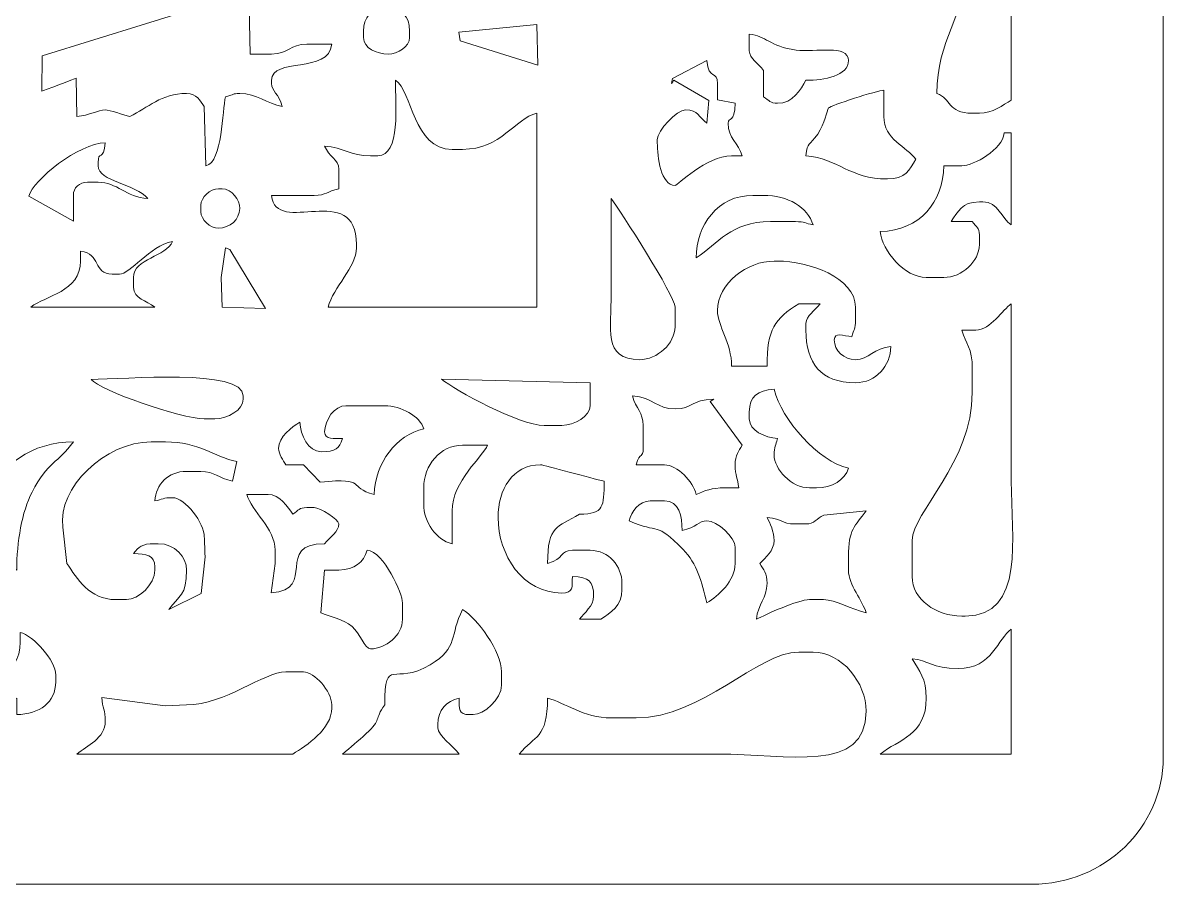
# Model space of a CAD drawing. Header units: millimetres. Extents: x -350 to -130, y -110 to 238.
# Drawn here: x -201.7 to -130, y 78.5 to 132.7 of the extents above; entities that cross this region are included whole.
import ezdxf

# ---------------------------------------------------------------- set-up
doc = ezdxf.new("R2010")
doc.units = ezdxf.units.MM
doc.header["$MEASUREMENT"] = 0
doc.layers.add('layer 1', color=7, linetype='Continuous')

msp = doc.modelspace()

# ---------------------------------------------------------------- linework, layer by layer
at = {"layer": 'layer 1', "color": 250, "lineweight": 9}
msp.add_open_spline([(-341.75, 237.5), (-341.75, 237.5), (-138.25, 237.5), (-138.25, 237.5), (-138.25, 237.5), (-133.7125, 237.5), (-130, 233.9225), (-130, 229.55), (-130, 229.55), (-130, 229.55), (-130, 86.45), (-130, 86.45), (-130, 86.45), (-130, 82.0775), (-133.7125, 78.5), (-138.25, 78.5), (-138.25, 78.5), (-138.25, 78.5), (-341.75, 78.5), (-341.75, 78.5), (-341.75, 78.5), (-346.2875, 78.5), (-350, 82.0775), (-350, 86.45), (-350, 86.45), (-350, 86.45), (-350, 229.55), (-350, 229.55), (-350, 229.55), (-350, 233.9225), (-346.2875, 237.5), (-341.75, 237.5)], degree=3, knots=[0, 0, 0, 0, 0.1111111, 0.1111111, 0.1111111, 0.1111111, 0.2222222, 0.2222222, 0.2222222, 0.2222222, 0.3333333, 0.3333333, 0.3333333, 0.3333333, 0.4444444, 0.4444444, 0.4444444, 0.4444445, 0.5555556, 0.5555556, 0.5555556, 0.5555556, 0.6666667, 0.6666667, 0.6666667, 0.6666667, 0.7777778, 0.7777778, 0.7777778, 0.7777778, 1, 1, 1, 1], dxfattribs=at)
at = {"layer": 'layer 1', "lineweight": 9}
for points, knots in [([(-141.5635, 126.9924), (-140.7219, 126.9924), (-140.0784, 127.4968), (-139.5598, 127.8193), (-139.5598, 127.8193), (-139.5598, 127.8193), (-139.5598, 142.2885), (-139.5598, 142.2885), (-139.5598, 142.2885), (-140.9374, 141.3514), (-140.2391, 140.4282), (-143.1219, 140.4282), (-143.1219, 140.4282), (-142.9203, 139.6247), (-142.454, 138.5689), (-142.454, 137.741), (-142.454, 137.741), (-142.454, 137.741), (-142.454, 135.674), (-142.454, 135.674), (-142.454, 135.674), (-142.454, 133.3246), (-144.235, 131.5681), (-144.235, 128.2327), (-144.235, 128.2327), (-143.326, 127.9272), (-143.6022, 126.9924), (-142.0088, 126.9924), (-142.0088, 126.9924), (-142.0088, 126.9924), (-141.5635, 126.9924), (-141.5635, 126.9924)], [0, 0, 0, 0, 0.1111111, 0.1111111, 0.1111111, 0.1111111, 0.2222222, 0.2222222, 0.2222222, 0.2222222, 0.3333333, 0.3333333, 0.3333333, 0.3333333, 0.4444444, 0.4444444, 0.4444444, 0.4444445, 0.5555556, 0.5555556, 0.5555556, 0.5555556, 0.6666667, 0.6666667, 0.6666667, 0.6666667, 0.7777778, 0.7777778, 0.7777778, 0.7777778, 1, 1, 1, 1]), ([(-200.5232, 130.6095), (-200.5232, 130.6095), (-200.5375, 128.3844), (-200.5375, 128.3844), (-200.5375, 128.3844), (-200.5375, 128.3844), (-198.3896, 129.1857), (-198.3896, 129.1857), (-198.3896, 129.1857), (-198.3896, 129.1857), (-198.335, 126.7858), (-198.335, 126.7858), (-198.335, 126.7858), (-197.5415, 126.847), (-197.0105, 127.1991), (-196.5539, 127.1991), (-196.5539, 127.1991), (-196.2662, 127.1991), (-195.423, 126.8782), (-194.9955, 126.7858), (-194.9955, 126.7858), (-193.8739, 127.3367), (-193.0397, 128.2327), (-191.4333, 128.2327), (-191.4333, 128.2327), (-190.8046, 128.2327), (-190.5744, 127.7583), (-190.3202, 127.4058), (-190.3202, 127.4058), (-190.3202, 127.4058), (-190.2147, 123.6811), (-190.2147, 123.6811), (-190.2147, 123.6811), (-189.1707, 123.9149), (-189.1924, 127.1969), (-188.9844, 128.0259), (-188.9844, 128.0259), (-188.3527, 128.1626), (-188.6038, 128.2327), (-188.0938, 128.2327), (-188.0938, 128.2327), (-187.0298, 128.2327), (-186.3705, 127.611), (-185.4222, 127.4058), (-185.4222, 127.4058), (-185.6313, 128.2392), (-186.0901, 128.3694), (-186.0901, 128.8527), (-186.0901, 128.8527), (-186.0901, 128.8527), (-186.0901, 129.0595), (-186.0901, 129.0595), (-186.0901, 129.0595), (-186.0901, 130.5361), (-182.475, 129.4409), (-182.3054, 131.3332), (-182.3054, 131.3332), (-182.3054, 131.3332), (-183.8638, 131.3332), (-183.8638, 131.3332), (-183.8638, 131.3332), (-184.9336, 131.3332), (-185.0204, 130.7131), (-186.0901, 130.7131), (-186.0901, 130.7131), (-186.0901, 130.7131), (-187.2033, 130.7131), (-187.2033, 130.7131), (-187.2033, 130.7131), (-187.2033, 130.7131), (-187.4417, 130.7095), (-187.4417, 130.7095), (-187.4417, 130.7095), (-187.4417, 130.7095), (-187.5105, 134.6392), (-187.5105, 134.6392), (-187.5105, 134.6392), (-187.5105, 134.6392), (-200.5232, 130.6095), (-200.5232, 130.6095)], [0, 0, 0, 0, 0.047619, 0.047619, 0.047619, 0.0476191, 0.0952381, 0.0952381, 0.0952381, 0.0952381, 0.1428571, 0.1428571, 0.1428571, 0.1428572, 0.1904762, 0.1904762, 0.1904762, 0.1904762, 0.2380952, 0.2380952, 0.2380952, 0.2380952, 0.2857143, 0.2857143, 0.2857143, 0.2857143, 0.3333333, 0.3333333, 0.3333333, 0.3333333, 0.3809524, 0.3809524, 0.3809524, 0.3809524, 0.4285714, 0.4285714, 0.4285714, 0.4285714, 0.4761905, 0.4761905, 0.4761905, 0.4761905, 0.5238095, 0.5238095, 0.5238095, 0.5238095, 0.5714286, 0.5714286, 0.5714286, 0.5714286, 0.6190476, 0.6190476, 0.6190476, 0.6190476, 0.6666667, 0.6666667, 0.6666667, 0.6666667, 0.7142857, 0.7142857, 0.7142857, 0.7142857, 0.7619048, 0.7619048, 0.7619048, 0.7619048, 0.8095238, 0.8095238, 0.8095238, 0.8095238, 0.8571429, 0.8571429, 0.8571429, 0.8571429, 0.9047619, 0.9047619, 0.9047619, 0.9047619, 1, 1, 1, 1]), ([(-177.4074, 132.16), (-177.4074, 133.125), (-177.9265, 133.6069), (-178.9659, 133.6069), (-178.9659, 133.6069), (-179.817, 133.6069), (-180.3017, 132.995), (-180.3017, 132.16), (-180.3017, 132.16), (-180.3017, 132.16), (-180.3017, 131.7466), (-180.3017, 131.7466), (-180.3017, 131.7466), (-180.3017, 131.0784), (-179.4935, 130.7131), (-178.7432, 130.7131), (-178.7432, 130.7131), (-178.1759, 130.7131), (-177.4074, 131.16), (-177.4074, 131.7466), (-177.4074, 131.7466), (-177.4074, 131.7466), (-177.4074, 132.16), (-177.4074, 132.16)], [0, 0, 0, 0, 0.1428571, 0.1428571, 0.1428571, 0.1428572, 0.2857143, 0.2857143, 0.2857143, 0.2857143, 0.4285714, 0.4285714, 0.4285714, 0.4285714, 0.5714286, 0.5714286, 0.5714286, 0.5714286, 0.7142857, 0.7142857, 0.7142857, 0.7142857, 1, 1, 1, 1]), ([(-169.3475, 130.0098), (-169.3475, 130.0098), (-169.3926, 132.5734), (-169.3926, 132.5734), (-169.3926, 132.5734), (-169.3926, 132.5734), (-174.3037, 132.0821), (-174.3037, 132.0821), (-174.3037, 132.0821), (-174.3037, 132.0821), (-174.2149, 131.5407), (-174.2149, 131.5407), (-174.2149, 131.5407), (-174.2149, 131.5407), (-169.3475, 130.0098), (-169.3475, 130.0098)], [0, 0, 0, 0, 0.2, 0.2, 0.2, 0.2, 0.4, 0.4, 0.4, 0.4, 0.6, 0.6, 0.6, 0.6, 1, 1, 1, 1]), ([(-149.8009, 130.2997), (-149.8009, 131.3604), (-151.8747, 130.7962), (-153.0957, 130.9613), (-153.0957, 130.9613), (-154.772, 131.1879), (-154.9841, 131.8722), (-156.0347, 131.9533), (-156.0347, 131.9533), (-156.0347, 131.9533), (-156.0347, 130.9198), (-156.0347, 130.9198), (-156.0347, 130.9198), (-156.0347, 130.4058), (-155.478, 130.1425), (-155.1441, 129.6796), (-155.1441, 129.6796), (-155.1441, 129.6796), (-155.1441, 128.0259), (-155.1441, 128.0259), (-155.1441, 128.0259), (-154.7423, 127.7762), (-154.7527, 127.6126), (-154.2535, 127.6126), (-154.2535, 127.6126), (-153.306, 127.6126), (-152.8065, 128.4735), (-152.4725, 129.0595), (-152.4725, 129.0595), (-151.3217, 129.0595), (-149.8009, 129.3507), (-149.8009, 130.2997)], [0, 0, 0, 0, 0.1111111, 0.1111111, 0.1111111, 0.1111111, 0.2222222, 0.2222222, 0.2222222, 0.2222222, 0.3333333, 0.3333333, 0.3333333, 0.3333333, 0.4444444, 0.4444444, 0.4444444, 0.4444445, 0.5555556, 0.5555556, 0.5555556, 0.5555556, 0.6666667, 0.6666667, 0.6666667, 0.6666667, 0.7777778, 0.7777778, 0.7777778, 0.7777778, 1, 1, 1, 1]), ([(-160.7795, 129.0767), (-160.7795, 129.0767), (-158.5881, 127.7854), (-158.5881, 127.7854), (-158.5881, 127.7854), (-158.5881, 127.7854), (-158.7062, 126.3723), (-158.7062, 126.3723), (-158.7062, 126.3723), (-159.2413, 126.7363), (-159.2375, 127.1991), (-160.0421, 127.1991), (-160.0421, 127.1991), (-160.5908, 127.1991), (-161.8231, 125.8882), (-161.8231, 125.3388), (-161.8231, 125.3388), (-161.8231, 125.3388), (-161.8231, 125.1321), (-161.8231, 125.1321), (-161.8231, 125.1321), (-161.8231, 124.242), (-161.5913, 122.4449), (-160.7099, 122.4449), (-160.7099, 122.4449), (-160.5582, 122.4449), (-158.7558, 124.3053), (-157.1478, 124.3053), (-157.1478, 124.3053), (-157.1478, 124.3053), (-156.4799, 124.3053), (-156.4799, 124.3053), (-156.4799, 124.3053), (-156.7181, 125.1335), (-157.3704, 125.3835), (-157.3704, 126.3723), (-157.3704, 126.3723), (-157.3704, 126.7768), (-156.956, 126.3271), (-156.9252, 127.6126), (-156.9252, 127.6126), (-156.9252, 127.6126), (-158.0363, 127.8267), (-158.0363, 127.8267), (-158.0363, 127.8267), (-158.0363, 127.8267), (-158.0384, 128.8527), (-158.0384, 128.8527), (-158.0384, 128.8527), (-158.0384, 129.7255), (-158.5906, 129.0093), (-158.7062, 130.2997), (-158.7062, 130.2997), (-158.7062, 130.2997), (-160.8633, 129.1682), (-160.8633, 129.1682), (-160.8633, 129.1682), (-160.8633, 129.1682), (-160.9326, 128.8527), (-160.9326, 128.8527), (-160.9326, 128.8527), (-160.9326, 128.8527), (-160.7795, 129.0767), (-160.7795, 129.0767)], [0, 0, 0, 0, 0.0588235, 0.0588235, 0.0588235, 0.0588235, 0.1176471, 0.1176471, 0.1176471, 0.1176471, 0.1764706, 0.1764706, 0.1764706, 0.1764706, 0.2352941, 0.2352941, 0.2352941, 0.2352941, 0.2941176, 0.2941176, 0.2941176, 0.2941177, 0.3529412, 0.3529412, 0.3529412, 0.3529412, 0.4117647, 0.4117647, 0.4117647, 0.4117647, 0.4705882, 0.4705882, 0.4705882, 0.4705882, 0.5294118, 0.5294118, 0.5294118, 0.5294118, 0.5882353, 0.5882353, 0.5882353, 0.5882353, 0.6470588, 0.6470588, 0.6470588, 0.6470588, 0.7058824, 0.7058824, 0.7058824, 0.7058824, 0.7647059, 0.7647059, 0.7647059, 0.7647059, 0.8235294, 0.8235294, 0.8235294, 0.8235294, 0.8823529, 0.8823529, 0.8823529, 0.882353, 1, 1, 1, 1]), ([(-179.8564, 124.3053), (-179.8564, 124.3053), (-179.4111, 124.3053), (-179.4111, 124.3053), (-179.4111, 124.3053), (-177.9489, 124.3053), (-178.298, 127.5581), (-178.298, 129.0595), (-178.298, 129.0595), (-177.2465, 128.4058), (-177.1796, 124.7187), (-174.7358, 124.7187), (-174.7358, 124.7187), (-174.7358, 124.7187), (-174.0679, 124.7187), (-174.0679, 124.7187), (-174.0679, 124.7187), (-171.6508, 124.7187), (-170.7881, 126.6465), (-169.3926, 126.9924), (-169.3926, 126.9924), (-169.3926, 126.9924), (-169.3926, 114.7969), (-169.3926, 114.7969), (-169.3926, 114.7969), (-169.3926, 114.7969), (-182.528, 114.7969), (-182.528, 114.7969), (-182.528, 114.7969), (-182.2177, 116.0334), (-180.7469, 117.3213), (-180.7469, 118.5176), (-180.7469, 118.5176), (-180.7469, 118.5176), (-180.7469, 118.7243), (-180.7469, 118.7243), (-180.7469, 118.7243), (-180.7469, 122.811), (-185.8529, 119.1782), (-186.0901, 121.8248), (-186.0901, 121.8248), (-186.0901, 121.8248), (-183.4185, 121.8248), (-183.4185, 121.8248), (-183.4185, 121.8248), (-182.6098, 121.8248), (-182.6376, 122.0701), (-181.8601, 122.2383), (-181.8601, 122.2383), (-181.8601, 122.2383), (-181.8601, 123.4785), (-181.8601, 123.4785), (-181.8601, 123.4785), (-181.8601, 124.0652), (-182.4964, 124.2733), (-182.7506, 124.9254), (-182.7506, 124.9254), (-181.5528, 124.8328), (-181.1274, 124.3053), (-179.8564, 124.3053)], [0, 0, 0, 0, 0.125, 0.125, 0.125, 0.125, 0.1875, 0.1875, 0.1875, 0.1875, 0.25, 0.25, 0.25, 0.25, 0.3125, 0.3125, 0.3125, 0.3125, 0.375, 0.375, 0.375, 0.375, 0.4375, 0.4375, 0.4375, 0.4375, 0.5, 0.5, 0.5, 0.5, 0.5625, 0.5625, 0.5625, 0.5625, 0.625, 0.625, 0.625, 0.625, 0.6875, 0.6875, 0.6875, 0.6875, 0.75, 0.75, 0.75, 0.75, 0.8125, 0.8125, 0.8125, 0.8125, 0.875, 0.875, 0.875, 0.875, 0.9375, 0.9375, 0.9375, 0.9375, 1, 1, 1, 1]), ([(-145.5709, 124.0986), (-145.9656, 123.4059), (-146.2016, 122.8584), (-147.3519, 122.8584), (-147.3519, 122.8584), (-149.7258, 122.8584), (-150.4574, 124.1496), (-152.4725, 124.3053), (-152.4725, 124.3053), (-152.3881, 125.2466), (-152.2498, 124.8901), (-151.7278, 125.6809), (-151.7278, 125.6809), (-151.2865, 126.3495), (-151.1716, 127.1305), (-151.0465, 127.3221), (-151.0465, 127.3221), (-150.9536, 127.4647), (-147.9714, 128.4312), (-147.5746, 128.4394), (-147.5746, 128.4394), (-147.5746, 128.4394), (-147.5746, 126.7858), (-147.5746, 126.7858), (-147.5746, 126.7858), (-147.5746, 125.3505), (-146.1304, 124.8743), (-145.5709, 124.0986)], [0, 0, 0, 0, 0.25, 0.25, 0.25, 0.25, 0.375, 0.375, 0.375, 0.375, 0.5, 0.5, 0.5, 0.5, 0.625, 0.625, 0.625, 0.625, 0.75, 0.75, 0.75, 0.75, 0.875, 0.875, 0.875, 0.875, 1, 1, 1, 1]), ([(-143.3445, 120.1712), (-142.8983, 120.7899), (-142.6989, 121.4114), (-141.5635, 121.4114), (-141.5635, 121.4114), (-141.5635, 121.4114), (-141.3408, 121.4114), (-141.3408, 121.4114), (-141.3408, 121.4114), (-140.3678, 121.4114), (-140.1568, 120.3706), (-139.5598, 119.9645), (-139.5598, 119.9645), (-139.5598, 119.9645), (-139.5598, 125.7522), (-139.5598, 125.7522), (-139.5598, 125.7522), (-139.5598, 125.7522), (-140.0051, 125.7522), (-140.0051, 125.7522), (-140.0051, 125.7522), (-140.099, 124.7034), (-141.9059, 123.6852), (-142.6766, 123.6852), (-142.6766, 123.6852), (-142.6766, 123.6852), (-143.7898, 123.6852), (-143.7898, 123.6852), (-143.7898, 123.6852), (-143.8445, 121.4075), (-145.2809, 119.6032), (-147.7972, 119.5511), (-147.7972, 119.5511), (-147.6882, 118.3344), (-146.2582, 116.6573), (-144.903, 116.6573), (-144.903, 116.6573), (-144.903, 116.6573), (-143.7898, 116.6573), (-143.7898, 116.6573), (-143.7898, 116.6573), (-142.6704, 116.6573), (-141.5635, 117.6851), (-141.5635, 118.7243), (-141.5635, 118.7243), (-141.5635, 118.7243), (-141.5635, 119.3444), (-141.5635, 119.3444), (-141.5635, 119.3444), (-141.5635, 119.8078), (-141.7397, 119.7982), (-142.0088, 120.1712), (-142.0088, 120.1712), (-142.0088, 120.1712), (-143.3445, 120.1712), (-143.3445, 120.1712)], [0, 0, 0, 0, 0.0666667, 0.0666667, 0.0666667, 0.0666667, 0.1333333, 0.1333333, 0.1333333, 0.1333333, 0.2, 0.2, 0.2, 0.2, 0.2666667, 0.2666667, 0.2666667, 0.2666667, 0.3333333, 0.3333333, 0.3333333, 0.3333333, 0.4, 0.4, 0.4, 0.4, 0.4666667, 0.4666667, 0.4666667, 0.4666667, 0.5333333, 0.5333333, 0.5333333, 0.5333333, 0.6, 0.6, 0.6, 0.6, 0.6666667, 0.6666667, 0.6666667, 0.6666667, 0.7333333, 0.7333333, 0.7333333, 0.7333333, 0.8, 0.8, 0.8, 0.8, 0.8666667, 0.8666667, 0.8666667, 0.8666667, 1, 1, 1, 1]), ([(-198.5409, 120.197), (-198.5409, 120.197), (-198.5576, 121.8248), (-198.5576, 121.8248), (-198.5576, 121.8248), (-198.5576, 122.3087), (-198.1882, 122.6517), (-197.6671, 122.6517), (-197.6671, 122.6517), (-197.6671, 122.6517), (-196.9992, 122.6517), (-196.9992, 122.6517), (-196.9992, 122.6517), (-195.8143, 122.6517), (-195.2542, 121.7241), (-193.8823, 121.6181), (-193.8823, 121.6181), (-194.6206, 122.5537), (-196.9992, 122.6905), (-196.9992, 123.6852), (-196.9992, 123.6852), (-196.9992, 123.6852), (-196.9992, 123.8919), (-196.9992, 123.8919), (-196.9992, 123.8919), (-196.9992, 124.701), (-196.663, 123.9147), (-196.5539, 125.1321), (-196.5539, 125.1321), (-198.2101, 125.0979), (-201.1113, 122.8022), (-201.3562, 121.7661), (-201.3562, 121.7661), (-201.3562, 121.7661), (-198.5409, 120.197), (-198.5409, 120.197)], [0, 0, 0, 0, 0.1, 0.1, 0.1, 0.1, 0.2, 0.2, 0.2, 0.2, 0.3, 0.3, 0.3, 0.3, 0.4, 0.4, 0.4, 0.4, 0.5, 0.5, 0.5, 0.5, 0.6, 0.6, 0.6, 0.6, 0.7, 0.7, 0.7, 0.7, 0.8, 0.8, 0.8, 0.8, 1, 1, 1, 1]), ([(-189.207, 122.2383), (-189.207, 122.2383), (-189.4296, 122.2383), (-189.4296, 122.2383), (-189.4296, 122.2383), (-189.9488, 122.2383), (-190.5428, 121.6867), (-190.5428, 121.2048), (-190.5428, 121.2048), (-190.5428, 121.2048), (-190.5428, 120.7913), (-190.5428, 120.7913), (-190.5428, 120.7913), (-190.5428, 120.3093), (-189.9488, 119.7578), (-189.4296, 119.7578), (-189.4296, 119.7578), (-188.7097, 119.7578), (-188.0938, 120.3295), (-188.0938, 120.998), (-188.0938, 120.998), (-188.0938, 121.5248), (-188.5752, 122.2383), (-189.207, 122.2383)], [0, 0, 0, 0, 0.1428571, 0.1428571, 0.1428571, 0.1428572, 0.2857143, 0.2857143, 0.2857143, 0.2857143, 0.4285714, 0.4285714, 0.4285714, 0.4285714, 0.5714286, 0.5714286, 0.5714286, 0.5714286, 0.7142857, 0.7142857, 0.7142857, 0.7142857, 1, 1, 1, 1]), ([(-160.7099, 114.7969), (-160.7099, 115.5092), (-164.1627, 120.877), (-164.7173, 121.6181), (-164.7173, 121.6181), (-164.7173, 119.62), (-164.7173, 117.6219), (-164.7173, 115.6238), (-164.7173, 115.6238), (-164.7173, 113.4949), (-165.2842, 111.4897), (-162.9363, 111.4897), (-162.9363, 111.4897), (-161.8169, 111.4897), (-160.7099, 112.5174), (-160.7099, 113.5567), (-160.7099, 113.5567), (-160.7099, 113.5567), (-160.7099, 114.7969), (-160.7099, 114.7969)], [0, 0, 0, 0, 0.1666667, 0.1666667, 0.1666667, 0.1666667, 0.3333333, 0.3333333, 0.3333333, 0.3333333, 0.5, 0.5, 0.5, 0.5, 0.6666667, 0.6666667, 0.6666667, 0.6666667, 1, 1, 1, 1]), ([(-159.3741, 117.8975), (-157.9717, 118.7694), (-157.2478, 120.1712), (-154.6988, 120.1712), (-154.6988, 120.1712), (-154.6988, 120.1712), (-153.1404, 120.1712), (-153.1404, 120.1712), (-153.1404, 120.1712), (-152.5391, 120.1712), (-152.5266, 120.0725), (-152.0273, 119.9645), (-152.0273, 119.9645), (-152.3475, 121.078), (-153.6204, 121.8248), (-155.1441, 121.8248), (-155.1441, 121.8248), (-155.1441, 121.8248), (-155.812, 121.8248), (-155.812, 121.8248), (-155.812, 121.8248), (-158.0177, 121.8248), (-159.3741, 119.9404), (-159.3741, 117.8975)], [0, 0, 0, 0, 0.1428571, 0.1428571, 0.1428571, 0.1428572, 0.2857143, 0.2857143, 0.2857143, 0.2857143, 0.4285714, 0.4285714, 0.4285714, 0.4285714, 0.5714286, 0.5714286, 0.5714286, 0.5714286, 0.7142857, 0.7142857, 0.7142857, 0.7142857, 1, 1, 1, 1]), ([(-196.1086, 116.8639), (-197.355, 116.8639), (-196.7867, 118.1762), (-198.1123, 118.3109), (-198.1123, 118.3109), (-198.1123, 118.3109), (-198.1123, 117.6907), (-198.1123, 117.6907), (-198.1123, 117.6907), (-198.1123, 115.7271), (-200.3162, 115.5337), (-201.2292, 114.7969), (-201.2292, 114.7969), (-201.2292, 114.7969), (-193.437, 114.7969), (-193.437, 114.7969), (-193.437, 114.7969), (-193.9539, 115.214), (-194.7728, 115.3096), (-194.7728, 116.0371), (-194.7728, 116.0371), (-194.7728, 116.0371), (-194.7728, 116.6573), (-194.7728, 116.6573), (-194.7728, 116.6573), (-194.7728, 117.8751), (-192.7075, 117.947), (-192.3239, 118.931), (-192.3239, 118.931), (-193.7821, 118.6156), (-194.9803, 116.8639), (-195.6634, 116.8639), (-195.6634, 116.8639), (-195.6634, 116.8639), (-196.1086, 116.8639), (-196.1086, 116.8639)], [0, 0, 0, 0, 0.1, 0.1, 0.1, 0.1, 0.2, 0.2, 0.2, 0.2, 0.3, 0.3, 0.3, 0.3, 0.4, 0.4, 0.4, 0.4, 0.5, 0.5, 0.5, 0.5, 0.6, 0.6, 0.6, 0.6, 0.7, 0.7, 0.7, 0.7, 0.8, 0.8, 0.8, 0.8, 1, 1, 1, 1]), ([(-188.7174, 118.424), (-188.7174, 118.424), (-188.9844, 118.5176), (-188.9844, 118.5176), (-188.9844, 118.5176), (-188.9844, 118.5176), (-189.2564, 116.6641), (-189.2564, 116.6641), (-189.2564, 116.6641), (-189.2564, 116.6641), (-189.207, 114.7969), (-189.207, 114.7969), (-189.207, 114.7969), (-189.207, 114.7969), (-186.4623, 114.7185), (-186.4623, 114.7185), (-186.4623, 114.7185), (-186.4623, 114.7185), (-188.7174, 118.424), (-188.7174, 118.424)], [0, 0, 0, 0, 0.1666667, 0.1666667, 0.1666667, 0.1666667, 0.3333333, 0.3333333, 0.3333333, 0.3333333, 0.5, 0.5, 0.5, 0.5, 0.6666667, 0.6666667, 0.6666667, 0.6666667, 1, 1, 1, 1]), ([(-152.4725, 113.35), (-152.4725, 111.2788), (-151.5722, 110.0427), (-149.3556, 110.0427), (-149.3556, 110.0427), (-148.0555, 110.0427), (-147.1589, 111.0845), (-147.1293, 112.3165), (-147.1293, 112.3165), (-148.2057, 112.2333), (-148.5216, 111.4897), (-149.3556, 111.4897), (-149.3556, 111.4897), (-150.0756, 111.4897), (-150.6914, 112.0614), (-150.6914, 112.7299), (-150.6914, 112.7299), (-150.6914, 113.2606), (-150.1276, 112.979), (-149.5783, 112.9366), (-149.5783, 112.9366), (-149.4619, 113.4002), (-149.3556, 113.4118), (-149.3556, 113.9701), (-149.3556, 113.9701), (-149.3556, 113.9701), (-149.3556, 114.7969), (-149.3556, 114.7969), (-149.3556, 114.7969), (-149.3556, 116.6651), (-152.3206, 117.6907), (-154.2535, 117.6907), (-154.2535, 117.6907), (-154.2535, 117.6907), (-154.4762, 117.6907), (-154.4762, 117.6907), (-154.4762, 117.6907), (-156.1576, 117.6907), (-158.0384, 116.2797), (-158.0384, 114.5902), (-158.0384, 114.5902), (-158.0384, 113.5898), (-157.1478, 112.564), (-157.1478, 111.0763), (-157.1478, 111.0763), (-157.1478, 111.0763), (-154.9215, 111.0763), (-154.9215, 111.0763), (-154.9215, 111.0763), (-154.9215, 113.4167), (-154.4347, 114.0605), (-152.9178, 115.0036), (-152.9178, 115.0036), (-152.9178, 115.0036), (-151.582, 115.0036), (-151.582, 115.0036), (-151.582, 115.0036), (-151.9159, 114.5407), (-152.4725, 114.2774), (-152.4725, 113.7634), (-152.4725, 113.7634), (-152.4725, 113.7634), (-152.4725, 113.35), (-152.4725, 113.35)], [0, 0, 0, 0, 0.0588235, 0.0588235, 0.0588235, 0.0588235, 0.1176471, 0.1176471, 0.1176471, 0.1176471, 0.1764706, 0.1764706, 0.1764706, 0.1764706, 0.2352941, 0.2352941, 0.2352941, 0.2352941, 0.2941176, 0.2941176, 0.2941176, 0.2941177, 0.3529412, 0.3529412, 0.3529412, 0.3529412, 0.4117647, 0.4117647, 0.4117647, 0.4117647, 0.4705882, 0.4705882, 0.4705882, 0.4705882, 0.5294118, 0.5294118, 0.5294118, 0.5294118, 0.5882353, 0.5882353, 0.5882353, 0.5882353, 0.6470588, 0.6470588, 0.6470588, 0.6470588, 0.7058824, 0.7058824, 0.7058824, 0.7058824, 0.7647059, 0.7647059, 0.7647059, 0.7647059, 0.8235294, 0.8235294, 0.8235294, 0.8235294, 0.8823529, 0.8823529, 0.8823529, 0.882353, 1, 1, 1, 1]), ([(-142.454, 95.3668), (-138.6559, 95.3668), (-139.5598, 100.3271), (-139.5598, 103.8416), (-139.5598, 103.8416), (-139.5598, 107.5623), (-139.5598, 111.2829), (-139.5598, 115.0036), (-139.5598, 115.0036), (-140.0841, 114.647), (-140.8652, 113.35), (-141.7861, 113.35), (-141.7861, 113.35), (-141.7861, 113.35), (-142.6766, 113.35), (-142.6766, 113.35), (-142.6766, 113.35), (-142.4092, 112.4203), (-142.0088, 112.3212), (-142.0088, 110.8696), (-142.0088, 110.8696), (-142.0088, 110.8696), (-142.0088, 109.4226), (-142.0088, 109.4226), (-142.0088, 109.4226), (-142.0088, 104.9939), (-145.7935, 101.8669), (-145.7935, 100.1209), (-145.7935, 100.1209), (-145.7935, 100.1209), (-145.7935, 97.8472), (-145.7935, 97.8472), (-145.7935, 97.8472), (-145.7935, 96.4077), (-144.2817, 95.3668), (-142.6766, 95.3668), (-142.6766, 95.3668), (-142.6766, 95.3668), (-142.454, 95.3668), (-142.454, 95.3668)], [0, 0, 0, 0, 0.0909091, 0.0909091, 0.0909091, 0.0909091, 0.1818182, 0.1818182, 0.1818182, 0.1818182, 0.2727273, 0.2727273, 0.2727273, 0.2727273, 0.3636364, 0.3636364, 0.3636364, 0.3636364, 0.4545455, 0.4545455, 0.4545455, 0.4545455, 0.5454545, 0.5454545, 0.5454545, 0.5454546, 0.6363636, 0.6363636, 0.6363636, 0.6363636, 0.7272727, 0.7272727, 0.7272727, 0.7272727, 0.8181818, 0.8181818, 0.8181818, 0.8181818, 1, 1, 1, 1]), ([(-189.6523, 107.769), (-189.6523, 107.769), (-190.3202, 107.769), (-190.3202, 107.769), (-190.3202, 107.769), (-191.7979, 107.769), (-196.9011, 109.5609), (-197.4444, 110.2494), (-197.4444, 110.2494), (-195.365, 110.2494), (-187.8712, 110.961), (-187.8712, 109.2159), (-187.8712, 109.2159), (-187.8712, 109.2159), (-187.8712, 109.0092), (-187.8712, 109.0092), (-187.8712, 109.0092), (-187.8712, 108.3394), (-188.8387, 107.769), (-189.6523, 107.769)], [0, 0, 0, 0, 0.3333333, 0.3333333, 0.3333333, 0.3333333, 0.5, 0.5, 0.5, 0.5, 0.6666667, 0.6666667, 0.6666667, 0.6666667, 0.8333333, 0.8333333, 0.8333333, 0.8333333, 1, 1, 1, 1]), ([(-167.8342, 107.3556), (-167.8342, 107.3556), (-168.9474, 107.3556), (-168.9474, 107.3556), (-168.9474, 107.3556), (-170.494, 107.3556), (-174.5482, 109.559), (-175.4035, 110.2726), (-175.4035, 110.2726), (-175.4035, 110.2726), (-166.0531, 110.0427), (-166.0531, 110.0427), (-166.0531, 110.0427), (-166.0531, 110.0427), (-166.0531, 108.5958), (-166.0531, 108.5958), (-166.0531, 108.5958), (-166.0531, 107.926), (-167.0206, 107.3556), (-167.8342, 107.3556)], [0, 0, 0, 0, 0.3333333, 0.3333333, 0.3333333, 0.3333333, 0.5, 0.5, 0.5, 0.5, 0.6666667, 0.6666667, 0.6666667, 0.6666667, 0.8333333, 0.8333333, 0.8333333, 0.8333333, 1, 1, 1, 1]), ([(-160.7099, 108.3891), (-161.8485, 108.3891), (-162.0724, 109.1148), (-163.3815, 109.2159), (-163.3815, 109.2159), (-163.1725, 108.3829), (-162.7136, 108.1831), (-162.7136, 107.3556), (-162.7136, 107.3556), (-162.7136, 107.3556), (-162.7136, 105.9086), (-162.7136, 105.9086), (-162.7136, 105.9086), (-162.7136, 105.2368), (-162.9066, 105.7526), (-163.1589, 104.8751), (-163.1589, 104.8751), (-163.1589, 104.8751), (-161.3778, 104.8751), (-161.3778, 104.8751), (-161.3778, 104.8751), (-160.5532, 104.8751), (-159.574, 103.8111), (-159.3741, 103.0148), (-159.3741, 103.0148), (-158.8357, 103.2547), (-158.4002, 103.4282), (-157.5931, 103.4282), (-157.5931, 103.4282), (-157.5931, 103.4282), (-156.7025, 103.4282), (-156.7025, 103.4282), (-156.7025, 103.4282), (-156.7605, 104.0748), (-156.9252, 104.1625), (-156.9252, 104.8751), (-156.9252, 104.8751), (-156.9252, 105.5058), (-156.7114, 105.7093), (-156.4799, 106.1154), (-156.4799, 106.1154), (-156.4799, 106.1154), (-158.5002, 108.8682), (-158.5002, 108.8682), (-158.5002, 108.8682), (-158.5002, 108.8682), (-158.2609, 109.0092), (-158.2609, 109.0092), (-158.2609, 109.0092), (-159.7565, 108.9783), (-159.5473, 108.3891), (-160.7099, 108.3891)], [0, 0, 0, 0, 0.0714286, 0.0714286, 0.0714286, 0.0714286, 0.1428571, 0.1428571, 0.1428571, 0.1428572, 0.2142857, 0.2142857, 0.2142857, 0.2142857, 0.2857143, 0.2857143, 0.2857143, 0.2857143, 0.3571429, 0.3571429, 0.3571429, 0.3571429, 0.4285714, 0.4285714, 0.4285714, 0.4285714, 0.5, 0.5, 0.5, 0.5, 0.5714286, 0.5714286, 0.5714286, 0.5714286, 0.6428571, 0.6428571, 0.6428571, 0.6428572, 0.7142857, 0.7142857, 0.7142857, 0.7142857, 0.7857143, 0.7857143, 0.7857143, 0.7857143, 0.8571429, 0.8571429, 0.8571429, 0.8571429, 1, 1, 1, 1]), ([(-149.8009, 104.6684), (-151.6985, 105.0789), (-154.0005, 107.7336), (-154.4762, 109.6293), (-154.4762, 109.6293), (-155.5124, 109.5493), (-156.0347, 109.2074), (-156.0347, 108.1824), (-156.0347, 108.1824), (-156.0347, 108.1824), (-156.0347, 107.769), (-156.0347, 107.769), (-156.0347, 107.769), (-156.0347, 107.0279), (-155.0644, 106.5914), (-154.2535, 106.5287), (-154.2535, 106.5287), (-154.3699, 106.0652), (-154.4762, 106.0535), (-154.4762, 105.4953), (-154.4762, 105.4953), (-154.4762, 104.6183), (-153.3966, 103.4282), (-152.2498, 103.4282), (-152.2498, 103.4282), (-152.2498, 103.4282), (-151.8046, 103.4282), (-151.8046, 103.4282), (-151.8046, 103.4282), (-150.8295, 103.4282), (-150.0145, 103.9259), (-149.8009, 104.6684)], [0, 0, 0, 0, 0.1111111, 0.1111111, 0.1111111, 0.1111111, 0.2222222, 0.2222222, 0.2222222, 0.2222222, 0.3333333, 0.3333333, 0.3333333, 0.3333333, 0.4444444, 0.4444444, 0.4444444, 0.4444445, 0.5555556, 0.5555556, 0.5555556, 0.5555556, 0.6666667, 0.6666667, 0.6666667, 0.6666667, 0.7777778, 0.7777778, 0.7777778, 0.7777778, 1, 1, 1, 1]), ([(-182.9733, 105.7019), (-183.7639, 105.7019), (-184.2897, 106.7529), (-184.3091, 107.5623), (-184.3091, 107.5623), (-184.8018, 107.2559), (-185.6449, 106.6373), (-185.6449, 105.9086), (-185.6449, 105.9086), (-185.6449, 105.5586), (-185.3484, 105.1362), (-185.1996, 104.8751), (-185.1996, 104.8751), (-185.1996, 104.8751), (-184.0864, 104.8751), (-184.0864, 104.8751), (-184.0864, 104.8751), (-184.0864, 104.8751), (-183.0239, 103.7947), (-183.0239, 103.7947), (-183.0239, 103.7947), (-179.9237, 104.0772), (-181.4006, 103.4528), (-179.6338, 103.0148), (-179.6338, 103.0148), (-179.5855, 105.0268), (-178.232, 106.7237), (-176.5169, 107.1489), (-176.5169, 107.1489), (-176.7374, 107.9154), (-177.9626, 108.5958), (-178.9659, 108.5958), (-178.9659, 108.5958), (-178.9659, 108.5958), (-181.4148, 108.5958), (-181.4148, 108.5958), (-181.4148, 108.5958), (-182.1362, 108.5958), (-182.7506, 107.6976), (-182.7506, 106.9422), (-182.7506, 106.9422), (-182.7506, 106.4656), (-182.1283, 106.5389), (-181.6375, 106.5287), (-181.6375, 106.5287), (-181.8202, 105.8932), (-182.0705, 105.7019), (-182.9733, 105.7019)], [0, 0, 0, 0, 0.0769231, 0.0769231, 0.0769231, 0.0769231, 0.1538462, 0.1538462, 0.1538462, 0.1538462, 0.2307692, 0.2307692, 0.2307692, 0.2307692, 0.3076923, 0.3076923, 0.3076923, 0.3076923, 0.3846154, 0.3846154, 0.3846154, 0.3846154, 0.4615385, 0.4615385, 0.4615385, 0.4615385, 0.5384615, 0.5384615, 0.5384615, 0.5384615, 0.6153846, 0.6153846, 0.6153846, 0.6153846, 0.6923077, 0.6923077, 0.6923077, 0.6923077, 0.7692308, 0.7692308, 0.7692308, 0.7692308, 0.8461538, 0.8461538, 0.8461538, 0.8461539, 1, 1, 1, 1]), ([(-203.4555, 100.9478), (-203.4555, 100.9478), (-203.4555, 102.8081), (-203.4555, 102.8081), (-203.4555, 102.8081), (-203.4555, 104.8373), (-201.0702, 106.3221), (-198.5576, 106.3221), (-198.5576, 106.3221), (-199.5394, 104.9608), (-200.1448, 105.1137), (-201.1581, 103.1555), (-201.1581, 103.1555), (-201.7968, 101.9213), (-202.1197, 100.022), (-202.1197, 98.2606), (-202.1197, 98.2606), (-202.6215, 98.602), (-203.4555, 100.1637), (-203.4555, 100.9478)], [0, 0, 0, 0, 0.3333333, 0.3333333, 0.3333333, 0.3333333, 0.5, 0.5, 0.5, 0.5, 0.6666667, 0.6666667, 0.6666667, 0.6666667, 0.8333333, 0.8333333, 0.8333333, 0.8333333, 1, 1, 1, 1]), ([(-193.2144, 99.9143), (-192.1595, 99.9143), (-191.4333, 99.0742), (-191.4333, 98.2606), (-191.4333, 98.2606), (-191.4333, 96.6393), (-191.9141, 96.657), (-192.5465, 95.7802), (-192.5465, 95.7802), (-192.5465, 95.7802), (-190.5245, 96.7875), (-190.5245, 96.7875), (-190.5245, 96.7875), (-190.5245, 96.7875), (-190.2696, 99.0815), (-190.2696, 99.0815), (-190.2696, 99.0815), (-190.2696, 99.0815), (-190.3202, 100.3276), (-190.3202, 100.3276), (-190.3202, 100.3276), (-190.3202, 101.2137), (-191.4986, 102.8081), (-192.3239, 102.8081), (-192.3239, 102.8081), (-192.9252, 102.8081), (-192.9378, 102.7094), (-193.437, 102.6014), (-193.437, 102.6014), (-193.3426, 103.6549), (-192.6351, 104.4617), (-191.4333, 104.4617), (-191.4333, 104.4617), (-191.4333, 104.4617), (-190.5428, 104.4617), (-190.5428, 104.4617), (-190.5428, 104.4617), (-189.6516, 104.4617), (-189.4363, 104.0357), (-188.5391, 103.8416), (-188.5391, 103.8416), (-188.5391, 103.8416), (-188.2827, 105.075), (-188.2827, 105.075), (-188.2827, 105.075), (-189.74, 105.3897), (-190.6383, 106.3221), (-192.7691, 106.3221), (-192.7691, 106.3221), (-192.7691, 106.3221), (-193.6597, 106.3221), (-193.6597, 106.3221), (-193.6597, 106.3221), (-196.5633, 106.3221), (-199.5582, 103.4203), (-199.2255, 100.9478), (-199.2255, 100.9478), (-199.2255, 100.9478), (-198.9713, 98.6777), (-198.9713, 98.6777), (-198.9713, 98.6777), (-198.3129, 97.7174), (-197.5649, 96.4003), (-195.886, 96.4003), (-195.886, 96.4003), (-195.886, 96.4003), (-195.2181, 96.4003), (-195.2181, 96.4003), (-195.2181, 96.4003), (-194.469, 96.4003), (-193.437, 97.3262), (-193.437, 98.2606), (-193.437, 98.2606), (-193.437, 98.2606), (-193.437, 98.4673), (-193.437, 98.4673), (-193.437, 98.4673), (-193.437, 99.2035), (-193.965, 99.2774), (-194.7728, 99.2941), (-194.7728, 99.2941), (-194.4426, 99.7125), (-194.2617, 99.9143), (-193.437, 99.9143), (-193.437, 99.9143), (-193.437, 99.9143), (-193.2144, 99.9143), (-193.2144, 99.9143)], [0, 0, 0, 0, 0.0434783, 0.0434783, 0.0434783, 0.0434783, 0.0869565, 0.0869565, 0.0869565, 0.0869565, 0.1304348, 0.1304348, 0.1304348, 0.1304348, 0.173913, 0.173913, 0.173913, 0.1739131, 0.2173913, 0.2173913, 0.2173913, 0.2173913, 0.2608696, 0.2608696, 0.2608696, 0.2608696, 0.3043478, 0.3043478, 0.3043478, 0.3043478, 0.3478261, 0.3478261, 0.3478261, 0.3478261, 0.3913043, 0.3913043, 0.3913043, 0.3913044, 0.4347826, 0.4347826, 0.4347826, 0.4347826, 0.4782609, 0.4782609, 0.4782609, 0.4782609, 0.5217391, 0.5217391, 0.5217391, 0.5217391, 0.5652174, 0.5652174, 0.5652174, 0.5652174, 0.6086957, 0.6086957, 0.6086957, 0.6086957, 0.6521739, 0.6521739, 0.6521739, 0.6521739, 0.6956522, 0.6956522, 0.6956522, 0.6956522, 0.7391304, 0.7391304, 0.7391304, 0.7391304, 0.7826087, 0.7826087, 0.7826087, 0.7826087, 0.826087, 0.826087, 0.826087, 0.826087, 0.8695652, 0.8695652, 0.8695652, 0.8695652, 0.9130435, 0.9130435, 0.9130435, 0.9130435, 1, 1, 1, 1]), ([(-176.5169, 102.3947), (-176.5169, 101.3028), (-175.7478, 100.1331), (-174.7358, 99.9143), (-174.7358, 99.9143), (-174.7358, 99.9143), (-174.7358, 101.9813), (-174.7358, 101.9813), (-174.7358, 101.9813), (-174.7358, 103.8162), (-172.7779, 105.4268), (-172.5095, 106.1154), (-172.5095, 106.1154), (-172.5095, 106.1154), (-174.0679, 106.1154), (-174.0679, 106.1154), (-174.0679, 106.1154), (-175.4946, 106.1154), (-176.5169, 104.84), (-176.5169, 103.4282), (-176.5169, 103.4282), (-176.5169, 103.4282), (-176.5169, 102.3947), (-176.5169, 102.3947)], [0, 0, 0, 0, 0.1428571, 0.1428571, 0.1428571, 0.1428572, 0.2857143, 0.2857143, 0.2857143, 0.2857143, 0.4285714, 0.4285714, 0.4285714, 0.4285714, 0.5714286, 0.5714286, 0.5714286, 0.5714286, 0.7142857, 0.7142857, 0.7142857, 0.7142857, 1, 1, 1, 1]), ([(-167.1663, 99.5008), (-167.9805, 99.5008), (-167.647, 98.9412), (-168.7247, 98.674), (-168.7247, 98.674), (-168.7247, 101.1098), (-168.1275, 100.9002), (-166.721, 101.7746), (-166.721, 101.7746), (-165.1488, 101.7746), (-165.2007, 102.2555), (-165.1626, 103.8416), (-165.1626, 103.8416), (-165.9175, 104.0049), (-168.9264, 104.8751), (-169.17, 104.8751), (-169.17, 104.8751), (-170.9469, 104.8751), (-171.8416, 103.3191), (-171.8416, 101.5679), (-171.8416, 101.5679), (-171.8416, 99.1986), (-170.2799, 96.8137), (-167.8342, 96.8137), (-167.8342, 96.8137), (-167.0937, 96.8137), (-167.1822, 97.1848), (-167.1663, 97.8472), (-167.1663, 97.8472), (-166.1197, 97.8255), (-165.8305, 97.5521), (-165.8305, 96.607), (-165.8305, 96.607), (-165.8305, 95.9944), (-166.421, 95.576), (-166.721, 95.1601), (-166.721, 95.1601), (-166.721, 95.1601), (-165.3852, 95.1601), (-165.3852, 95.1601), (-165.3852, 95.1601), (-164.7413, 95.5604), (-164.0495, 96.0239), (-164.0495, 97.0204), (-164.0495, 97.0204), (-164.0495, 97.0204), (-164.0495, 97.4338), (-164.0495, 97.4338), (-164.0495, 97.4338), (-164.0495, 98.4786), (-164.8526, 99.5008), (-166.0531, 99.5008), (-166.0531, 99.5008), (-166.0531, 99.5008), (-167.1663, 99.5008), (-167.1663, 99.5008)], [0, 0, 0, 0, 0.0666667, 0.0666667, 0.0666667, 0.0666667, 0.1333333, 0.1333333, 0.1333333, 0.1333333, 0.2, 0.2, 0.2, 0.2, 0.2666667, 0.2666667, 0.2666667, 0.2666667, 0.3333333, 0.3333333, 0.3333333, 0.3333333, 0.4, 0.4, 0.4, 0.4, 0.4666667, 0.4666667, 0.4666667, 0.4666667, 0.5333333, 0.5333333, 0.5333333, 0.5333333, 0.6, 0.6, 0.6, 0.6, 0.6666667, 0.6666667, 0.6666667, 0.6666667, 0.7333333, 0.7333333, 0.7333333, 0.7333333, 0.8, 0.8, 0.8, 0.8, 0.8666667, 0.8666667, 0.8666667, 0.8666667, 1, 1, 1, 1]), ([(-184.7543, 101.7746), (-185.0725, 102.2158), (-185.5597, 103.0148), (-186.3128, 103.0148), (-186.3128, 103.0148), (-186.3128, 103.0148), (-187.6486, 103.0148), (-187.6486, 103.0148), (-187.6486, 103.0148), (-187.3444, 101.957), (-185.8675, 100.8803), (-185.8675, 99.5008), (-185.8675, 99.5008), (-185.8675, 99.5008), (-185.8675, 98.674), (-185.8675, 98.674), (-185.8675, 98.674), (-185.8675, 98.674), (-186.1168, 96.8174), (-186.1168, 96.8174), (-186.1168, 96.8174), (-183.1539, 97.0406), (-185.958, 99.9143), (-182.7506, 99.9143), (-182.7506, 99.9143), (-182.4168, 100.3772), (-181.8601, 100.6405), (-181.8601, 101.1545), (-181.8601, 101.1545), (-181.8601, 101.4492), (-183.0297, 102.188), (-183.4185, 102.188), (-183.4185, 102.188), (-183.4185, 102.188), (-183.8638, 102.188), (-183.8638, 102.188), (-183.8638, 102.188), (-184.3629, 102.188), (-184.3525, 102.0244), (-184.7543, 101.7746)], [0, 0, 0, 0, 0.0909091, 0.0909091, 0.0909091, 0.0909091, 0.1818182, 0.1818182, 0.1818182, 0.1818182, 0.2727273, 0.2727273, 0.2727273, 0.2727273, 0.3636364, 0.3636364, 0.3636364, 0.3636364, 0.4545455, 0.4545455, 0.4545455, 0.4545455, 0.5454545, 0.5454545, 0.5454545, 0.5454546, 0.6363636, 0.6363636, 0.6363636, 0.6363636, 0.7272727, 0.7272727, 0.7272727, 0.7272727, 0.8181818, 0.8181818, 0.8181818, 0.8181818, 1, 1, 1, 1]), ([(-160.2647, 100.7411), (-159.3671, 100.9352), (-159.2269, 101.3612), (-158.7062, 101.3612), (-158.7062, 101.3612), (-158.0537, 101.3612), (-156.9252, 100.3134), (-156.9252, 99.7076), (-156.9252, 99.7076), (-156.9252, 99.7076), (-156.9252, 98.674), (-156.9252, 98.674), (-156.9252, 98.674), (-156.9252, 97.573), (-157.9803, 96.6449), (-158.7062, 96.1936), (-158.7062, 96.1936), (-159.0408, 97.5271), (-159.3158, 98.6535), (-160.2039, 99.5573), (-160.2039, 99.5573), (-161.9939, 101.3789), (-161.641, 100.4866), (-163.6042, 101.3612), (-163.6042, 101.3612), (-163.4458, 101.9118), (-162.9787, 102.6014), (-162.2684, 102.6014), (-162.2684, 102.6014), (-162.2684, 102.6014), (-161.3778, 102.6014), (-161.3778, 102.6014), (-161.3778, 102.6014), (-160.4524, 102.6014), (-160.2647, 101.6584), (-160.2647, 100.7411)], [0, 0, 0, 0, 0.19999999, 0.2, 0.2, 0.2, 0.29999999, 0.3, 0.3, 0.3, 0.39999999, 0.4, 0.4, 0.4, 0.49999999, 0.5, 0.5, 0.5, 0.59999999, 0.6, 0.6, 0.6, 0.69999999, 0.7, 0.7, 0.7, 0.79999999, 0.8, 0.8, 0.8, 0.89999999, 0.9, 0.9, 0.9, 1, 1, 1, 1]), ([(-155.5894, 95.1601), (-154.9814, 95.4567), (-152.9974, 96.4003), (-152.2498, 96.4003), (-152.2498, 96.4003), (-152.2498, 96.4003), (-151.3593, 96.4003), (-151.3593, 96.4003), (-151.3593, 96.4003), (-150.6253, 96.4003), (-149.6503, 95.7817), (-148.6877, 95.5735), (-148.6877, 95.5735), (-148.9006, 96.3137), (-149.8009, 97.3166), (-149.8009, 98.2606), (-149.8009, 98.2606), (-149.8009, 98.2606), (-149.8009, 99.0875), (-149.8009, 99.0875), (-149.8009, 99.0875), (-149.8009, 100.8315), (-149.3947, 101.0011), (-148.6877, 101.9813), (-148.6877, 101.9813), (-148.6877, 101.9813), (-151.3538, 101.7177), (-151.3538, 101.7177), (-151.3538, 101.7177), (-151.818, 101.4894), (-151.9373, 101.1545), (-152.4725, 101.1545), (-152.4725, 101.1545), (-152.4725, 101.1545), (-153.1404, 101.1545), (-153.1404, 101.1545), (-153.1404, 101.1545), (-154.1058, 101.1545), (-153.8276, 101.4833), (-154.9215, 101.5679), (-154.9215, 101.5679), (-154.736, 101.209), (-154.4762, 100.6512), (-154.4762, 100.1209), (-154.4762, 100.1209), (-154.4762, 99.48), (-155.0293, 99.0344), (-155.3667, 98.674), (-155.3667, 98.674), (-155.1353, 98.2679), (-154.9215, 98.0645), (-154.9215, 97.4338), (-154.9215, 97.4338), (-154.9215, 96.4455), (-155.4994, 96.1637), (-155.5894, 95.1601)], [0, 0, 0, 0, 0.0666667, 0.0666667, 0.0666667, 0.0666667, 0.1333333, 0.1333333, 0.1333333, 0.1333333, 0.2, 0.2, 0.2, 0.2, 0.2666667, 0.2666667, 0.2666667, 0.2666667, 0.3333333, 0.3333333, 0.3333333, 0.3333333, 0.4, 0.4, 0.4, 0.4, 0.4666667, 0.4666667, 0.4666667, 0.4666667, 0.5333333, 0.5333333, 0.5333333, 0.5333333, 0.6, 0.6, 0.6, 0.6, 0.6666667, 0.6666667, 0.6666667, 0.6666667, 0.7333333, 0.7333333, 0.7333333, 0.7333333, 0.8, 0.8, 0.8, 0.8, 0.8666667, 0.8666667, 0.8666667, 0.8666667, 1, 1, 1, 1]), ([(-179.8564, 93.2997), (-178.9414, 93.2997), (-177.8527, 94.1288), (-177.8527, 95.1601), (-177.8527, 95.1601), (-177.8527, 95.1601), (-177.8527, 96.1936), (-177.8527, 96.1936), (-177.8527, 96.1936), (-177.8527, 96.7522), (-179.0112, 99.4183), (-180.079, 99.5008), (-180.079, 99.5008), (-180.2941, 98.753), (-180.8559, 98.2606), (-181.8601, 98.2606), (-181.8601, 98.2606), (-181.8601, 98.2606), (-182.7506, 98.2606), (-182.7506, 98.2606), (-182.7506, 98.2606), (-182.7506, 98.2606), (-182.9855, 95.5746), (-182.9855, 95.5746), (-182.9855, 95.5746), (-182.2909, 95.2695), (-181.6091, 95.1825), (-181.0174, 94.7022), (-181.0174, 94.7022), (-180.5231, 94.3009), (-180.2369, 93.2997), (-179.8564, 93.2997)], [0, 0, 0, 0, 0.1111111, 0.1111111, 0.1111111, 0.1111111, 0.2222222, 0.2222222, 0.2222222, 0.2222222, 0.3333333, 0.3333333, 0.3333333, 0.3333333, 0.4444444, 0.4444444, 0.4444444, 0.4444445, 0.5555556, 0.5555556, 0.5555556, 0.5555556, 0.6666667, 0.6666667, 0.6666667, 0.6666667, 0.7777778, 0.7777778, 0.7777778, 0.7777778, 1, 1, 1, 1]), ([(-174.2906, 86.6852), (-174.6677, 87.208), (-175.6264, 87.8028), (-175.6264, 88.3388), (-175.6264, 88.3388), (-175.6264, 88.3388), (-175.6264, 88.5456), (-175.6264, 88.5456), (-175.6264, 88.5456), (-175.6264, 89.4779), (-175.0961, 89.9995), (-174.2906, 90.1992), (-174.2906, 90.1992), (-174.2747, 89.5368), (-174.3631, 89.1656), (-173.6227, 89.1656), (-173.6227, 89.1656), (-173.6227, 89.1656), (-173.4, 89.1656), (-173.4, 89.1656), (-173.4, 89.1656), (-172.7639, 89.1656), (-171.619, 90.1185), (-171.619, 91.026), (-171.619, 91.026), (-171.619, 91.026), (-171.619, 91.8528), (-171.619, 91.8528), (-171.619, 91.8528), (-171.619, 93.1388), (-173.1574, 95.2141), (-174.0679, 95.7802), (-174.0679, 95.7802), (-174.9122, 94.1466), (-174.2902, 93.4032), (-176.1084, 92.3003), (-176.1084, 92.3003), (-178.3914, 90.9155), (-178.9659, 92.9138), (-178.9659, 89.7858), (-178.9659, 89.7858), (-179.6663, 88.8146), (-179.1305, 88.8802), (-180.1318, 87.9744), (-180.1318, 87.9744), (-180.6684, 87.4889), (-181.1089, 87.1118), (-181.6375, 86.6852), (-181.6375, 86.6852), (-181.6375, 86.6852), (-174.2906, 86.6852), (-174.2906, 86.6852)], [0, 0, 0, 0, 0.0714286, 0.0714286, 0.0714286, 0.0714286, 0.1428571, 0.1428571, 0.1428571, 0.1428572, 0.2142857, 0.2142857, 0.2142857, 0.2142857, 0.2857143, 0.2857143, 0.2857143, 0.2857143, 0.3571429, 0.3571429, 0.3571429, 0.3571429, 0.4285714, 0.4285714, 0.4285714, 0.4285714, 0.5, 0.5, 0.5, 0.5, 0.5714286, 0.5714286, 0.5714286, 0.5714286, 0.6428571, 0.6428571, 0.6428571, 0.6428572, 0.7142857, 0.7142857, 0.7142857, 0.7142857, 0.7857143, 0.7857143, 0.7857143, 0.7857143, 0.8571429, 0.8571429, 0.8571429, 0.8571429, 1, 1, 1, 1]), ([(-202.3424, 86.6852), (-202.7868, 87.0439), (-203.6781, 87.3843), (-203.6781, 88.1321), (-203.6781, 88.1321), (-203.6781, 88.1321), (-203.6781, 88.7523), (-203.6781, 88.7523), (-203.6781, 88.7523), (-203.6781, 89.7963), (-203.2322, 90.1761), (-202.1197, 90.1992), (-202.1197, 90.1992), (-202.1197, 90.1992), (-202.1197, 89.1656), (-202.1197, 89.1656), (-202.1197, 89.1656), (-200.6814, 89.1954), (-199.6708, 89.9204), (-199.6708, 91.2327), (-199.6708, 91.2327), (-199.6708, 91.2327), (-199.6708, 91.6461), (-199.6708, 91.6461), (-199.6708, 91.6461), (-199.6708, 92.5823), (-201.0616, 94.1261), (-201.8971, 94.3333), (-201.8971, 94.3333), (-201.8971, 94.3333), (-201.8971, 93.7131), (-201.8971, 93.7131), (-201.8971, 93.7131), (-201.8971, 91.7409), (-204.1318, 90.2478), (-206.3479, 90.1975), (-206.3479, 90.1975), (-209.1126, 90.1346), (-207.1705, 89.6599), (-208.4042, 88.1792), (-208.4042, 88.1792), (-209.1046, 87.3386), (-209.9215, 87.2536), (-210.8024, 86.6852), (-210.8024, 86.6852), (-210.8024, 86.6852), (-202.3424, 86.6852), (-202.3424, 86.6852)], [0, 0, 0, 0, 0.0769231, 0.0769231, 0.0769231, 0.0769231, 0.1538462, 0.1538462, 0.1538462, 0.1538462, 0.2307692, 0.2307692, 0.2307692, 0.2307692, 0.3076923, 0.3076923, 0.3076923, 0.3076923, 0.3846154, 0.3846154, 0.3846154, 0.3846154, 0.4615385, 0.4615385, 0.4615385, 0.4615385, 0.5384615, 0.5384615, 0.5384615, 0.5384615, 0.6153846, 0.6153846, 0.6153846, 0.6153846, 0.6923077, 0.6923077, 0.6923077, 0.6923077, 0.7692308, 0.7692308, 0.7692308, 0.7692308, 0.8461538, 0.8461538, 0.8461538, 0.8461539, 1, 1, 1, 1]), ([(-142.8993, 92.0595), (-144.5652, 92.0595), (-144.7634, 92.6), (-145.7935, 92.6796), (-145.7935, 92.6796), (-145.3385, 91.8812), (-144.903, 91.4555), (-144.903, 90.1992), (-144.903, 90.1992), (-144.903, 87.8515), (-146.6488, 87.612), (-147.7972, 86.6852), (-147.7972, 86.6852), (-147.7972, 86.6852), (-139.5598, 86.6852), (-139.5598, 86.6852), (-139.5598, 86.6852), (-139.5598, 86.6852), (-139.5598, 94.5399), (-139.5598, 94.5399), (-139.5598, 94.5399), (-140.3886, 93.9761), (-140.7376, 92.0595), (-142.8993, 92.0595)], [0, 0, 0, 0, 0.1428571, 0.1428571, 0.1428571, 0.1428572, 0.2857143, 0.2857143, 0.2857143, 0.2857143, 0.4285714, 0.4285714, 0.4285714, 0.4285714, 0.5714286, 0.5714286, 0.5714286, 0.5714286, 0.7142857, 0.7142857, 0.7142857, 0.7142857, 1, 1, 1, 1]), ([(-164.7173, 88.9589), (-166.4991, 88.9589), (-167.6275, 89.9271), (-168.7247, 90.1992), (-168.7247, 90.1992), (-168.7247, 87.6254), (-169.5674, 87.8744), (-170.5058, 86.6852), (-170.5058, 86.6852), (-166.3499, 86.6852), (-162.1942, 86.6852), (-158.0384, 86.6852), (-158.0384, 86.6852), (-153.6098, 86.6852), (-148.6877, 85.4235), (-148.6877, 89.3724), (-148.6877, 89.3724), (-148.6877, 91.1727), (-150.1972, 93.093), (-152.0273, 93.093), (-152.0273, 93.093), (-152.0273, 93.093), (-152.9178, 93.093), (-152.9178, 93.093), (-152.9178, 93.093), (-155.5514, 93.093), (-158.9927, 88.9589), (-163.1589, 88.9589), (-163.1589, 88.9589), (-163.1589, 88.9589), (-164.7173, 88.9589), (-164.7173, 88.9589)], [0, 0, 0, 0, 0.1111111, 0.1111111, 0.1111111, 0.1111111, 0.2222222, 0.2222222, 0.2222222, 0.2222222, 0.3333333, 0.3333333, 0.3333333, 0.3333333, 0.4444444, 0.4444444, 0.4444444, 0.4444445, 0.5555556, 0.5555556, 0.5555556, 0.5555556, 0.6666667, 0.6666667, 0.6666667, 0.6666667, 0.7777778, 0.7777778, 0.7777778, 0.7777778, 1, 1, 1, 1]), ([(-196.7714, 90.2326), (-196.7186, 89.5526), (-196.5539, 89.4649), (-196.5539, 88.7523), (-196.5539, 88.7523), (-196.5539, 87.6678), (-197.6949, 87.2018), (-198.335, 86.6852), (-198.335, 86.6852), (-198.335, 86.6852), (-184.7543, 86.6852), (-184.7543, 86.6852), (-184.7543, 86.6852), (-183.8645, 87.2385), (-182.3054, 88.2526), (-182.3054, 89.5791), (-182.3054, 89.5791), (-182.3054, 89.5791), (-182.3054, 89.7858), (-182.3054, 89.7858), (-182.3054, 89.7858), (-182.3054, 90.6362), (-183.3945, 91.8528), (-184.0864, 91.8528), (-184.0864, 91.8528), (-184.0864, 91.8528), (-185.1996, 91.8528), (-185.1996, 91.8528), (-185.1996, 91.8528), (-186.584, 91.8528), (-188.9878, 89.7858), (-191.4333, 89.7858), (-191.4333, 89.7858), (-191.4333, 89.7858), (-192.7809, 89.7083), (-192.7809, 89.7083), (-192.7809, 89.7083), (-192.7809, 89.7083), (-196.7714, 90.2326), (-196.7714, 90.2326)], [0, 0, 0, 0, 0.0909091, 0.0909091, 0.0909091, 0.0909091, 0.1818182, 0.1818182, 0.1818182, 0.1818182, 0.2727273, 0.2727273, 0.2727273, 0.2727273, 0.3636364, 0.3636364, 0.3636364, 0.3636364, 0.4545455, 0.4545455, 0.4545455, 0.4545455, 0.5454545, 0.5454545, 0.5454545, 0.5454546, 0.6363636, 0.6363636, 0.6363636, 0.6363636, 0.7272727, 0.7272727, 0.7272727, 0.7272727, 0.8181818, 0.8181818, 0.8181818, 0.8181818, 1, 1, 1, 1])]:
    msp.add_open_spline(points, degree=3, knots=knots, dxfattribs=at)

doc.saveas('drawing.dxf')
